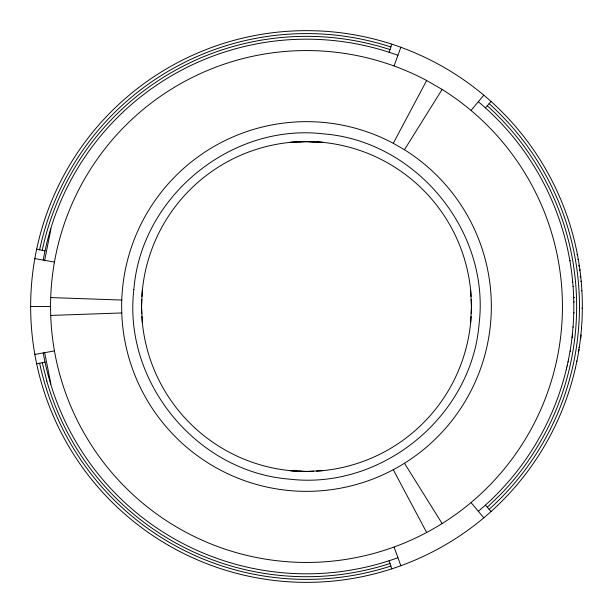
<?xml version="1.0" encoding="UTF-8"?>
<svg xmlns="http://www.w3.org/2000/svg" width="613" height="613" viewBox="0 0 613 613"><rect width="100%" height="100%" fill="white"/><g stroke="black" fill="none" stroke-linecap="round" stroke-linejoin="round"><path stroke-width="0.92" d="M582.342 308.492L581.814 308.109M142.354 290.332L141.557 306.5L142.354 322.668M470.646 322.668L471.443 306.5L470.646 290.332M573.009 327.25L573.048 326.775M581.522 327.878L581.461 328.614M578.887 350.077L578.404 349.716M578.871 350.192L578.94 349.724M44.588 260.709L50.902 228.963M568.565 359.233L568.458 359.762M576.795 361.593L576.933 360.911M568.082 361.593L567.975 362.084M567.24 365.448L567.125 365.938M575.561 367.333L575.446 367.838M566.65 367.999L566.512 368.582M566.259 369.616L566.397 369.049M389.102 52.266L391.745 44.151M394.121 65.752L400.848 47.285M442.126 89.452L404.457 149.741A184.85 184.85 0 0 1 398.925 466.585A184.85 184.85 0 0 1 121.765 312.952L121.65 306.5A184.85 184.85 0 0 1 393.278 143.289L426.656 80.518L442.126 89.452A255.943 255.943 0 0 1 434.471 528.153A255.943 255.943 0 0 1 50.71 315.434L50.557 306.5A255.943 255.943 0 0 1 426.656 80.518M471.182 110.24L483.81 95.184M485.373 107.842L491.082 101.505M487.274 507.273L500.951 494.055A270.18 270.18 0 0 0 487.266 105.742M36.68 363.854L45.025 362.076M576.879 254.594L577.461 254.793M34.841 354.398L54.197 350.988M569.875 260.755L570.396 260.663M577.752 259.391L578.281 259.299M578.749 265.521L579.277 265.444M578.833 266.088L579.369 266.042M579.431 270.348L579.959 270.279M580.182 276.57L580.718 276.509M580.227 276.946L580.749 276.815M580.672 281.421L581.178 281.091M573.071 286.501L573.599 286.455M581.369 290.769L581.898 290.738M289.704 142.415L306.5 141.557L322.668 142.354L303.136 141.595M290.332 142.354L306.5 141.557M322.668 470.646L306.5 471.443L290.332 470.646L303.136 471.405M50.71 315.434L121.765 312.952M574.189 297.228L573.661 297.374M573.676 297.803L574.212 297.788M573.783 301.979L574.312 301.971M30.658 306.5L50.312 306.5M573.745 312.799L574.274 312.814M50.71 297.566L121.765 300.048M578.787 347.234L579.316 347.31M578.113 351.502L578.641 351.586M570.067 351.103L570.596 351.195M34.841 258.602L54.197 262.012M36.68 249.146L45.025 250.924M393.278 143.289L404.457 149.741M485.373 505.158L491.082 511.495M471.182 502.76L483.81 517.816M404.457 463.259L442.126 523.556M393.278 469.711L426.656 532.482M394.121 547.248L400.848 565.715M389.102 560.734L391.745 568.849M46.849 381.125L42.243 362.674M44.588 352.291L50.902 384.037M579.837 269.329L579.883 269.712M572.657 281.605L572.703 282.149M478.332 101.72A267.322 267.322 0 0 1 478.332 511.28M397.929 557.7A267.322 267.322 0 0 1 43.239 352.919M43.239 260.081A267.322 267.322 0 0 1 397.929 55.3M572.565 334.054A8.191 0.437 -84.5 0 1 572.144 337.786M581.07 334.936A8.705 0.475 -84.5 0 1 580.634 338.813M471.136 316.461A164.943 164.943 0 0 1 316.461 471.144M313.749 471.282A164.943 164.943 0 0 1 299.251 471.282M296.539 471.144A164.943 164.943 0 0 1 141.856 316.461M141.718 313.749A164.943 164.943 0 0 1 141.718 299.251M141.856 296.539A164.943 164.943 0 0 1 296.539 141.864M299.251 141.718A164.943 164.943 0 0 1 313.749 141.718M316.461 141.864A164.943 164.943 0 0 1 471.136 296.539M471.282 299.251A164.943 164.943 0 0 1 471.282 313.749M489.143 103.658A272.9 272.9 0 0 1 489.128 509.334M390.941 566.021A272.9 272.9 0 0 1 39.646 363.279M39.623 249.805A272.9 272.9 0 0 1 390.941 46.963M389.998 563.485A270.18 270.18 0 0 1 46.833 381.186M42.22 250.334A270.18 270.18 0 0 1 390.029 49.592M133.864 289.497C122.891 381.953 196.681 471.857 289.497 479.136C381.953 490.109 471.857 416.319 479.136 323.503C490.109 231.047 416.319 141.143 323.503 133.864C231.047 122.891 141.143 196.681 133.864 289.497M168.575 545.394A275.85 275.85 0 0 0 582.35 306.5A275.85 275.85 0 0 0 168.575 67.606A275.85 275.85 0 0 0 168.575 545.394"/></g></svg>
